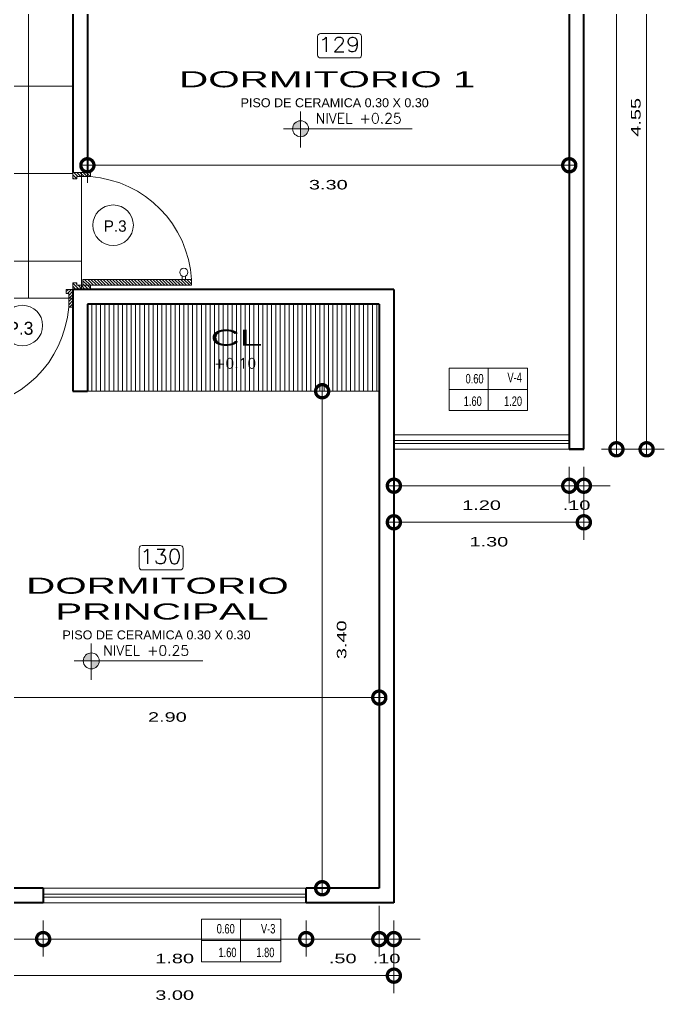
# Model space of a CAD drawing. Header units: inches. Extents: x 155.3 to 248.5, y 20.6 to 88.6.
# Drawn here: x 184.75 to 189.21, y 64.29 to 71.01 of the extents above; entities that cross this region are included whole.
import ezdxf
from ezdxf.enums import TextEntityAlignment as Align

# ---------------------------------------------------------------- set-up
doc = ezdxf.new("R2010")
doc.units = ezdxf.units.IN
doc.header["$MEASUREMENT"] = 0
doc.linetypes.add('CONTINUA', pattern=[0])
for name, color, linetype in [('COTAS', 252, 'Continuous'), ('MURO', 7, 'Continuous'), ('MURO BAJO', 144, 'Continuous'), ('PUERTAS', 23, 'Continuous'), ('TEXTOS PLANTA', 7, 'Continuous'), ('TEXTURAS', 251, 'Continuous'), ('VENTANAS', 40, 'Continuous')]:
    doc.layers.add(name, color=color, linetype=linetype)
doc.styles.add('Celso', font='swissel.ttf', dxfattribs={"width": 1.5})
doc.styles.add('ROMANS', font='romans', dxfattribs={"width": 1.1, "height": 1})
doc.styles.get("Standard").update_dxf_attribs({"font": 'arial.ttf'})
doc.dimstyles.new('PLANTA 1-50', dxfattribs={"dimtxt": 0.065, "dimasz": 0.18, "dimexe": 0.12, "dimexo": 0.12, "dimgap": 0.1, "dimtad": 2, "dimzin": 4, "dimdsep": 46, "dimtxsty": 'Celso', "dimblk": 'DOTSMALL', "dimcen": 0.065, "dimdle": 0.05, "dimclrd": 14, "dimclre": 251, "dimclrt": 256, "dimaunit": 1, "dimadec": 4, "dimazin": 1, "dimtfac": 1, "dimtix": 1, "dimtmove": 0, "dimatfit": 3, "dimldrblk": 'DOTSMALL', "dimfxl": 1, "dimlwd": 9, "dimlwe": 9, "dimarcsym": 0})
pattern_1 = [(315, (-96.529859, 5.184583), (-0.013258252, -0.013258252), [])]

# ---------------------------------------------------------------- blocks, each defined once
blk = doc.blocks.new('A$C2D8C4AFF')
at = {"lineweight": 0}
h = blk.add_hatch(dxfattribs=at)
h.set_pattern_fill('ANSI31', color=8, scale=0.15, angle=17, style=0)
h.set_pattern_definition(pattern_1)
h.paths.add_polyline_path([(0.035, 0.865), (0, 0.865), (0, 1.015), (0.055, 1.015), (0.055, 0.98), (0.035, 0.98)])
h = blk.add_hatch(dxfattribs=at)
h.set_pattern_fill('ANSI31', color=8, scale=0.15, angle=17, style=0)
h.set_pattern_definition(pattern_1)
h.paths.add_polyline_path([(1, 0.865), (0.965, 0.865), (0.965, 0.93), (0.965, 0.98), (0.945, 0.98), (0.945, 1.015), (1, 1.015)])
h = blk.add_hatch(dxfattribs=at)
h.set_pattern_fill('ANSI31', color=8, scale=0.15, angle=17, style=0)
h.set_pattern_definition(pattern_1)
h.paths.add_polyline_path([(0.965, 0), (0.915, 0), (0.915, 0.93), (0.965, 0.93)])
at = {"color": 32, "lineweight": 0}
for p, q in [((0, 0.865), (0, 1.015)), ((0.055, 1.015), (0, 1.015)), ((0.055, 0.98), (0.055, 1.015)), ((1, 1.015), (0.945, 1.015)), ((0.945, 0.98), (0.945, 1.015)), ((1, 0.865), (1, 1.015)), ((0.035, 0.865), (0.035, 0.98)), ((0.055, 0.98), (0.035, 0.98)), ((0.915, 0.93), (0.965, 0.93)), ((0.915, 0.93), (0.915, 0)), ((0.965, 0.98), (0.945, 0.98)), ((0.965, 0.865), (0.965, 0.98)), ((0.965, 0.93), (0.965, 0)), ((0, 0.865), (0.035, 0.865)), ((0.965, 0.865), (1, 0.865)), ((0.915, 0), (0.965, 0))]:
    blk.add_line(p, q, dxfattribs=at)
at = {"lineweight": 0}
for p, q in [((0.885, 0.08), (0.915, 0.08)), ((0.885, 0.05), (0.915, 0.05))]:
    blk.add_line(p, q, dxfattribs=at)
blk.add_circle((0.8534, 0.065), 0.035, dxfattribs=at)
blk.add_arc((0.9698, 0.9359), 0.9375, 184.33543, 266.64957, dxfattribs=at)
blk = doc.blocks.new('_DotSmall')
at = {"color": 0, "linetype": 'ByBlock', "lineweight": 0, "const_width": 0.5}
blk.add_lwpolyline([(-0.0625, 0, 1), (0.0625, 0, 1)], format="xyb", close=True, dxfattribs=at)
blk = doc.blocks.new('*D176')
at = {"layer": 'COTAS', "color": 251, "linetype": 'CONTINUA', "lineweight": 9, "transparency": 16777216}
blk.add_line((184.3084, 64.8476), (184.3084, 64.5997), dxfattribs=at)
at = {"layer": 'COTAS', "color": 251, "linetype": 'Continuous', "lineweight": 9, "transparency": 16777216}
blk.add_line((184.9084, 64.8476), (184.9084, 64.5997), dxfattribs=at)
at = {"layer": 'COTAS', "color": 14, "linetype": 'CONTINUA', "lineweight": 9, "transparency": 16777216}
blk.add_line((184.2584, 64.7197), (184.9584, 64.7197), dxfattribs=at)
at = {"layer": 'Defpoints', "color": 0, "lineweight": 0, "transparency": 16777216}
for p in [(184.3084, 64.9676), (184.9084, 64.9676), (184.9084, 64.7197)]:
    blk.add_point(p, dxfattribs=at)
at = {"layer": 'COTAS', "color": 14, "lineweight": 9, "transparency": 16777216, "xscale": 0.18, "yscale": 0.18, "zscale": 0.18, "rotation": 180}
blk.add_blockref('_DotSmall', (184.3084, 64.7197), dxfattribs=at)
at = {"layer": 'COTAS', "color": 14, "lineweight": 9, "transparency": 16777216, "xscale": 0.18, "yscale": 0.18, "zscale": 0.18}
blk.add_blockref('_DotSmall', (184.9084, 64.7197), dxfattribs=at)
at = {"layer": 'COTAS', "lineweight": 0, "transparency": 16777216, "insert": (184.6084, 64.5863), "char_height": 0.065, "attachment_point": 5, "style": 'Celso'}
blk.add_mtext('.60', dxfattribs=at)
blk = doc.blocks.new('*D177')
at = {"layer": 'COTAS', "color": 251, "linetype": 'CONTINUA', "lineweight": 9, "transparency": 16777216}
blk.add_line((184.9084, 64.8476), (184.9084, 64.5997), dxfattribs=at)
at = {"layer": 'COTAS', "color": 251, "linetype": 'Continuous', "lineweight": 9, "transparency": 16777216}
blk.add_line((186.7084, 64.8476), (186.7084, 64.5997), dxfattribs=at)
at = {"layer": 'COTAS', "color": 14, "linetype": 'CONTINUA', "lineweight": 9, "transparency": 16777216}
blk.add_line((184.8584, 64.7197), (186.7584, 64.7197), dxfattribs=at)
at = {"layer": 'Defpoints', "color": 0, "lineweight": 0, "transparency": 16777216}
for p in [(184.9084, 64.9676), (186.7084, 64.9676), (186.7084, 64.7197)]:
    blk.add_point(p, dxfattribs=at)
at = {"layer": 'COTAS', "color": 14, "lineweight": 9, "transparency": 16777216, "xscale": 0.18, "yscale": 0.18, "zscale": 0.18, "rotation": 180}
blk.add_blockref('_DotSmall', (184.9084, 64.7197), dxfattribs=at)
at = {"layer": 'COTAS', "color": 14, "lineweight": 9, "transparency": 16777216, "xscale": 0.18, "yscale": 0.18, "zscale": 0.18}
blk.add_blockref('_DotSmall', (186.7084, 64.7197), dxfattribs=at)
at = {"layer": 'COTAS', "lineweight": 0, "transparency": 16777216, "insert": (185.8084, 64.5863), "char_height": 0.065, "attachment_point": 5, "style": 'Celso'}
blk.add_mtext('1.80', dxfattribs=at)
blk = doc.blocks.new('*D178')
at = {"layer": 'COTAS', "color": 251, "linetype": 'Continuous', "lineweight": 9, "transparency": 16777216}
blk.add_line((187.2084, 64.9476), (187.2084, 64.5997), dxfattribs=at)
at = {"layer": 'COTAS', "color": 251, "linetype": 'CONTINUA', "lineweight": 9, "transparency": 16777216}
blk.add_line((186.7084, 64.8476), (186.7084, 64.5997), dxfattribs=at)
at = {"layer": 'COTAS', "color": 14, "linetype": 'CONTINUA', "lineweight": 9, "transparency": 16777216}
blk.add_line((186.6584, 64.7197), (187.2584, 64.7197), dxfattribs=at)
at = {"layer": 'Defpoints', "color": 0, "lineweight": 0, "transparency": 16777216}
for p in [(187.2084, 65.0676), (186.7084, 64.9676), (187.2084, 64.7197)]:
    blk.add_point(p, dxfattribs=at)
at = {"layer": 'COTAS', "color": 14, "lineweight": 9, "transparency": 16777216, "xscale": 0.18, "yscale": 0.18, "zscale": 0.18, "rotation": 180}
blk.add_blockref('_DotSmall', (186.7084, 64.7197), dxfattribs=at)
at = {"layer": 'COTAS', "color": 14, "lineweight": 9, "transparency": 16777216, "xscale": 0.18, "yscale": 0.18, "zscale": 0.18}
blk.add_blockref('_DotSmall', (187.2084, 64.7197), dxfattribs=at)
at = {"layer": 'COTAS', "lineweight": 0, "transparency": 16777216, "insert": (186.9584, 64.5863), "char_height": 0.065, "attachment_point": 5, "style": 'Celso'}
blk.add_mtext('.50', dxfattribs=at)
blk = doc.blocks.new('*D179')
at = {"layer": 'COTAS', "color": 251, "linetype": 'CONTINUA', "lineweight": 9, "transparency": 16777216}
blk.add_line((187.2084, 64.9476), (187.2084, 64.5997), dxfattribs=at)
at = {"layer": 'COTAS', "color": 251, "linetype": 'Continuous', "lineweight": 9, "transparency": 16777216}
blk.add_line((187.3084, 64.8476), (187.3084, 64.5997), dxfattribs=at)
at = {"layer": 'COTAS', "color": 14, "linetype": 'CONTINUA', "lineweight": 9, "transparency": 16777216}
for p, q in [((187.2084, 64.7197), (187.0284, 64.7197)), ((187.2084, 64.7197), (187.3084, 64.7197)), ((187.3084, 64.7197), (187.4884, 64.7197))]:
    blk.add_line(p, q, dxfattribs=at)
at = {"layer": 'Defpoints', "color": 0, "lineweight": 0, "transparency": 16777216}
for p in [(187.2084, 65.0676), (187.3084, 64.9676), (187.3084, 64.7197)]:
    blk.add_point(p, dxfattribs=at)
at = {"layer": 'COTAS', "color": 14, "lineweight": 9, "transparency": 16777216, "xscale": 0.18, "yscale": 0.18, "zscale": 0.18}
blk.add_blockref('_DotSmall', (187.2084, 64.7197), dxfattribs=at)
at = {"layer": 'COTAS', "color": 14, "lineweight": 9, "transparency": 16777216, "xscale": 0.18, "yscale": 0.18, "zscale": 0.18, "rotation": 180}
blk.add_blockref('_DotSmall', (187.3084, 64.7197), dxfattribs=at)
at = {"layer": 'COTAS', "lineweight": 0, "transparency": 16777216, "insert": (187.2584, 64.5863), "char_height": 0.065, "attachment_point": 5, "style": 'Celso'}
blk.add_mtext('.10', dxfattribs=at)
blk = doc.blocks.new('*D180')
at = {"layer": 'COTAS', "color": 251, "linetype": 'Continuous', "lineweight": 9, "transparency": 16777216}
blk.add_line((184.3084, 64.8476), (184.3084, 64.3492), dxfattribs=at)
at = {"layer": 'COTAS', "color": 251, "linetype": 'CONTINUA', "lineweight": 9, "transparency": 16777216}
blk.add_line((187.3084, 64.8476), (187.3084, 64.3492), dxfattribs=at)
at = {"layer": 'COTAS', "color": 14, "linetype": 'CONTINUA', "lineweight": 9, "transparency": 16777216}
blk.add_line((187.3584, 64.4692), (184.2584, 64.4692), dxfattribs=at)
at = {"layer": 'Defpoints', "color": 0, "lineweight": 0, "transparency": 16777216}
for p in [(184.3084, 64.9676), (187.3084, 64.9676), (184.3084, 64.4692)]:
    blk.add_point(p, dxfattribs=at)
at = {"layer": 'COTAS', "color": 14, "lineweight": 9, "transparency": 16777216, "xscale": 0.18, "yscale": 0.18, "zscale": 0.18, "rotation": 180}
blk.add_blockref('_DotSmall', (184.3084, 64.4692), dxfattribs=at)
at = {"layer": 'COTAS', "color": 14, "lineweight": 9, "transparency": 16777216, "xscale": 0.18, "yscale": 0.18, "zscale": 0.18}
blk.add_blockref('_DotSmall', (187.3084, 64.4692), dxfattribs=at)
at = {"layer": 'COTAS', "lineweight": 0, "transparency": 16777216, "insert": (185.8084, 64.3359), "char_height": 0.065, "attachment_point": 5, "style": 'Celso'}
blk.add_mtext('3.00', dxfattribs=at)
blk = doc.blocks.new('*D302')
at = {"layer": 'COTAS', "color": 251, "linetype": 'CONTINUA', "lineweight": 9, "transparency": 16777216}
blk.add_line((187.3084, 67.953), (187.3084, 67.7035), dxfattribs=at)
at = {"layer": 'COTAS', "color": 251, "linetype": 'Continuous', "lineweight": 9, "transparency": 16777216}
blk.add_line((188.5084, 67.953), (188.5084, 67.7035), dxfattribs=at)
at = {"layer": 'COTAS', "color": 14, "linetype": 'CONTINUA', "lineweight": 9, "transparency": 16777216}
blk.add_line((187.2584, 67.8235), (188.5584, 67.8235), dxfattribs=at)
at = {"layer": 'Defpoints', "color": 0, "lineweight": 0, "transparency": 16777216}
for p in [(187.3084, 68.073), (188.5084, 68.073), (188.5084, 67.8235)]:
    blk.add_point(p, dxfattribs=at)
at = {"layer": 'COTAS', "color": 14, "lineweight": 9, "transparency": 16777216, "xscale": 0.18, "yscale": 0.18, "zscale": 0.18, "rotation": 180}
blk.add_blockref('_DotSmall', (187.3084, 67.8235), dxfattribs=at)
at = {"layer": 'COTAS', "color": 14, "lineweight": 9, "transparency": 16777216, "xscale": 0.18, "yscale": 0.18, "zscale": 0.18}
blk.add_blockref('_DotSmall', (188.5084, 67.8235), dxfattribs=at)
at = {"layer": 'COTAS', "lineweight": 0, "transparency": 16777216, "insert": (187.9084, 67.6901), "char_height": 0.065, "attachment_point": 5, "style": 'Celso'}
blk.add_mtext('1.20', dxfattribs=at)
blk = doc.blocks.new('*D303')
at = {"layer": 'COTAS', "color": 251, "linetype": 'CONTINUA', "lineweight": 9, "transparency": 16777216}
blk.add_line((188.5084, 67.953), (188.5084, 67.7035), dxfattribs=at)
at = {"layer": 'COTAS', "color": 251, "linetype": 'Continuous', "lineweight": 9, "transparency": 16777216}
blk.add_line((188.6084, 67.953), (188.6084, 67.7035), dxfattribs=at)
at = {"layer": 'COTAS', "color": 14, "linetype": 'CONTINUA', "lineweight": 9, "transparency": 16777216}
for p, q in [((188.5084, 67.8235), (188.3284, 67.8235)), ((188.5084, 67.8235), (188.6084, 67.8235)), ((188.6084, 67.8235), (188.7884, 67.8235))]:
    blk.add_line(p, q, dxfattribs=at)
at = {"layer": 'Defpoints', "color": 0, "lineweight": 0, "transparency": 16777216}
for p in [(188.5084, 68.073), (188.6084, 68.073), (188.6084, 67.8235)]:
    blk.add_point(p, dxfattribs=at)
at = {"layer": 'COTAS', "color": 14, "lineweight": 9, "transparency": 16777216, "xscale": 0.18, "yscale": 0.18, "zscale": 0.18}
blk.add_blockref('_DotSmall', (188.5084, 67.8235), dxfattribs=at)
at = {"layer": 'COTAS', "color": 14, "lineweight": 9, "transparency": 16777216, "xscale": 0.18, "yscale": 0.18, "zscale": 0.18, "rotation": 180}
blk.add_blockref('_DotSmall', (188.6084, 67.8235), dxfattribs=at)
at = {"layer": 'COTAS', "lineweight": 0, "transparency": 16777216, "insert": (188.5584, 67.6902), "char_height": 0.065, "attachment_point": 5, "style": 'Celso'}
blk.add_mtext('.10', dxfattribs=at)
blk = doc.blocks.new('*D304')
at = {"layer": 'COTAS', "color": 251, "linetype": 'CONTINUA', "lineweight": 9, "transparency": 16777216}
blk.add_line((187.3084, 67.953), (187.3084, 67.4531), dxfattribs=at)
at = {"layer": 'COTAS', "color": 251, "linetype": 'Continuous', "lineweight": 9, "transparency": 16777216}
blk.add_line((188.6084, 67.953), (188.6084, 67.4531), dxfattribs=at)
at = {"layer": 'COTAS', "color": 14, "linetype": 'CONTINUA', "lineweight": 9, "transparency": 16777216}
blk.add_line((187.2584, 67.5731), (188.6584, 67.5731), dxfattribs=at)
at = {"layer": 'Defpoints', "color": 0, "lineweight": 0, "transparency": 16777216}
for p in [(187.3084, 68.073), (188.6084, 68.073), (188.6084, 67.5731)]:
    blk.add_point(p, dxfattribs=at)
at = {"layer": 'COTAS', "color": 14, "lineweight": 9, "transparency": 16777216, "xscale": 0.18, "yscale": 0.18, "zscale": 0.18, "rotation": 180}
blk.add_blockref('_DotSmall', (187.3084, 67.5731), dxfattribs=at)
at = {"layer": 'COTAS', "color": 14, "lineweight": 9, "transparency": 16777216, "xscale": 0.18, "yscale": 0.18, "zscale": 0.18}
blk.add_blockref('_DotSmall', (188.6084, 67.5731), dxfattribs=at)
at = {"layer": 'COTAS', "lineweight": 0, "transparency": 16777216, "insert": (187.9584, 67.4397), "char_height": 0.065, "attachment_point": 5, "style": 'Celso'}
blk.add_mtext('1.30', dxfattribs=at)
blk = doc.blocks.new('*D309')
at = {"layer": 'COTAS', "color": 14, "linetype": 'CONTINUA', "lineweight": 9, "transparency": 16777216}
blk.add_line((188.8312, 72.6689), (188.8312, 68.023), dxfattribs=at)
at = {"layer": 'COTAS', "color": 251, "linetype": 'CONTINUA', "lineweight": 9, "transparency": 16777216}
blk.add_line((188.6284, 72.6189), (188.9512, 72.6189), dxfattribs=at)
at = {"layer": 'COTAS', "color": 251, "linetype": 'Continuous', "lineweight": 9, "transparency": 16777216}
blk.add_line((188.7284, 68.073), (188.9512, 68.073), dxfattribs=at)
at = {"layer": 'Defpoints', "color": 0, "lineweight": 0, "transparency": 16777216}
for p in [(188.5084, 72.6189), (188.6084, 68.073), (188.8312, 68.073)]:
    blk.add_point(p, dxfattribs=at)
at = {"layer": 'COTAS', "color": 14, "lineweight": 9, "transparency": 16777216, "xscale": 0.18, "yscale": 0.18, "zscale": 0.18}
for p, rotation in [((188.8312, 72.6189), 90), ((188.8312, 68.073), 270)]:
    blk.add_blockref('_DotSmall', p, dxfattribs=dict(at, rotation=rotation))
at = {"layer": 'COTAS', "lineweight": 0, "transparency": 16777216, "insert": (188.9646, 70.3459), "char_height": 0.065, "attachment_point": 5, "rotation": 90, "style": 'Celso'}
blk.add_mtext('4.55', dxfattribs=at)
blk = doc.blocks.new('*D310')
at = {"layer": 'COTAS', "color": 14, "linetype": 'CONTINUA', "lineweight": 9, "transparency": 16777216}
blk.add_line((189.0379, 68.023), (189.0379, 76.7175), dxfattribs=at)
at = {"layer": 'COTAS', "color": 251, "linetype": 'Continuous', "lineweight": 9, "transparency": 16777216}
blk.add_line((188.7284, 76.6675), (189.1579, 76.6675), dxfattribs=at)
at = {"layer": 'COTAS', "color": 251, "linetype": 'CONTINUA', "lineweight": 9, "transparency": 16777216}
blk.add_line((188.7284, 68.073), (189.1579, 68.073), dxfattribs=at)
at = {"layer": 'Defpoints', "color": 0, "lineweight": 0, "transparency": 16777216}
for p in [(188.6084, 76.6675), (189.0379, 76.6675), (188.6084, 68.073)]:
    blk.add_point(p, dxfattribs=at)
at = {"layer": 'COTAS', "color": 14, "lineweight": 9, "transparency": 16777216, "xscale": 0.18, "yscale": 0.18, "zscale": 0.18}
for p, rotation in [((189.0379, 76.6675), 90), ((189.0379, 68.073), 270)]:
    blk.add_blockref('_DotSmall', p, dxfattribs=dict(at, rotation=rotation))
at = {"layer": 'COTAS', "lineweight": 0, "transparency": 16777216, "insert": (189.1713, 72.3702), "char_height": 0.065, "attachment_point": 5, "rotation": 90, "style": 'Celso'}
blk.add_mtext('8.59', dxfattribs=at)
blk = doc.blocks.new('*D340')
at = {"layer": 'COTAS', "color": 251, "linetype": 'CONTINUA', "lineweight": 9, "transparency": 16777216}
blk.add_line((185.2111, 70.8732), (185.2111, 69.8975), dxfattribs=at)
at = {"layer": 'COTAS', "color": 251, "linetype": 'Continuous', "lineweight": 9, "transparency": 16777216}
blk.add_line((188.5084, 70.8732), (188.5084, 69.8975), dxfattribs=at)
at = {"layer": 'COTAS', "color": 14, "linetype": 'CONTINUA', "lineweight": 9, "transparency": 16777216}
blk.add_line((185.1611, 70.0175), (188.5584, 70.0175), dxfattribs=at)
at = {"layer": 'Defpoints', "color": 0, "lineweight": 0, "transparency": 16777216}
for p in [(185.2111, 70.9932), (188.5084, 70.9932), (188.5084, 70.0175)]:
    blk.add_point(p, dxfattribs=at)
at = {"layer": 'COTAS', "color": 14, "lineweight": 9, "transparency": 16777216, "xscale": 0.18, "yscale": 0.18, "zscale": 0.18, "rotation": 180}
blk.add_blockref('_DotSmall', (185.2111, 70.0175), dxfattribs=at)
at = {"layer": 'COTAS', "color": 14, "lineweight": 9, "transparency": 16777216, "xscale": 0.18, "yscale": 0.18, "zscale": 0.18}
blk.add_blockref('_DotSmall', (188.5084, 70.0175), dxfattribs=at)
at = {"layer": 'COTAS', "lineweight": 0, "transparency": 16777216, "insert": (186.8597, 69.8841), "char_height": 0.065, "attachment_point": 5, "style": 'Celso'}
blk.add_mtext('3.30', dxfattribs=at)
blk = doc.blocks.new('*D341')
at = {"layer": 'COTAS', "color": 251, "linetype": 'Continuous', "lineweight": 9, "transparency": 16777216}
blk.add_line((184.3084, 66.9476), (184.3084, 66.253), dxfattribs=at)
at = {"layer": 'COTAS', "color": 251, "linetype": 'CONTINUA', "lineweight": 9, "transparency": 16777216}
blk.add_line((187.2084, 66.9476), (187.2084, 66.253), dxfattribs=at)
at = {"layer": 'COTAS', "color": 14, "linetype": 'CONTINUA', "lineweight": 9, "transparency": 16777216}
blk.add_line((187.2584, 66.373), (184.2584, 66.373), dxfattribs=at)
at = {"layer": 'Defpoints', "color": 0, "lineweight": 0, "transparency": 16777216}
for p in [(184.3084, 67.0676), (187.2084, 67.0676), (184.3084, 66.373)]:
    blk.add_point(p, dxfattribs=at)
at = {"layer": 'COTAS', "color": 14, "lineweight": 9, "transparency": 16777216, "xscale": 0.18, "yscale": 0.18, "zscale": 0.18, "rotation": 180}
blk.add_blockref('_DotSmall', (184.3084, 66.373), dxfattribs=at)
at = {"layer": 'COTAS', "color": 14, "lineweight": 9, "transparency": 16777216, "xscale": 0.18, "yscale": 0.18, "zscale": 0.18}
blk.add_blockref('_DotSmall', (187.2084, 66.373), dxfattribs=at)
at = {"layer": 'COTAS', "lineweight": 0, "transparency": 16777216, "insert": (185.7584, 66.2396), "char_height": 0.065, "attachment_point": 5, "style": 'Celso'}
blk.add_mtext('2.90', dxfattribs=at)
blk = doc.blocks.new('*D342')
at = {"layer": 'COTAS', "color": 14, "linetype": 'CONTINUA', "lineweight": 9, "transparency": 16777216}
blk.add_line((186.8177, 68.5203), (186.8177, 65.0176), dxfattribs=at)
at = {"layer": 'COTAS', "color": 251, "linetype": 'CONTINUA', "lineweight": 9, "transparency": 16777216}
blk.add_line((186.3297, 68.4703), (186.9377, 68.4703), dxfattribs=at)
at = {"layer": 'COTAS', "color": 251, "linetype": 'Continuous', "lineweight": 9, "transparency": 16777216}
blk.add_line((186.3297, 65.0676), (186.9377, 65.0676), dxfattribs=at)
at = {"layer": 'Defpoints', "color": 0, "lineweight": 0, "transparency": 16777216}
for p in [(186.2097, 68.4703), (186.2097, 65.0676), (186.8177, 65.0676)]:
    blk.add_point(p, dxfattribs=at)
at = {"layer": 'COTAS', "color": 14, "lineweight": 9, "transparency": 16777216, "xscale": 0.18, "yscale": 0.18, "zscale": 0.18}
for p, rotation in [((186.8177, 68.4703), 90), ((186.8177, 65.0676), 270)]:
    blk.add_blockref('_DotSmall', p, dxfattribs=dict(at, rotation=rotation))
at = {"layer": 'COTAS', "lineweight": 0, "transparency": 16777216, "insert": (186.9511, 66.7689), "char_height": 0.065, "attachment_point": 5, "rotation": 90, "style": 'Celso'}
blk.add_mtext('3.40', dxfattribs=at)

msp = doc.modelspace()

# ---------------------------------------------------------------- hatches: boundary and pattern name
at = {"layer": 'TEXTOS PLANTA', "lineweight": 9}
h = msp.add_hatch(color=7, dxfattribs=at)
h.paths.add_polyline_path([(186.6155, 70.2678), (186.6701, 70.2678), (186.6701, 70.3224, 0.414214)])
h.paths.add_polyline_path([(186.6701, 70.2678), (186.6701, 70.2132, 0.414214), (186.7247, 70.2678)])
h = msp.add_hatch(color=7, dxfattribs=at)
h.paths.add_polyline_path([(185.1833, 66.6241), (185.2379, 66.6241), (185.2379, 66.6788, 0.414214)])
h.paths.add_polyline_path([(185.2379, 66.6241), (185.2379, 66.5695, 0.414214), (185.2925, 66.6241)])
at = {"layer": 'TEXTURAS', "lineweight": 0}
h = msp.add_hatch(dxfattribs=at)
h.set_pattern_fill('_USER', color=251, scale=0.6, angle=90, style=0, double=1, pattern_type=0)
h.set_pattern_definition([(90, (348.0085, -0.8402), (0.6, 4e-17), []), (7e-15, (348.0085, -0.8402), (7e-17, -0.6), [])])
h.paths.add_polyline_path([(181.4084, 71.123), (181.3084, 71.123), (181.3084, 72.0189), (181.4084, 72.0189), (181.4414, 72.0239), (181.4414, 72.0449), (181.4294, 72.0449), (181.4294, 72.0689), (181.9874, 72.0689), (181.9874, 72.0449), (181.9754, 72.0449), (181.9754, 72.0239), (182.0084, 72.0239), (182.0084, 72.0189), (182.9084, 72.0189), (182.9084, 71.0189), (184.5111, 71.0189), (184.5111, 71.0239), (184.5441, 71.0239), (184.5441, 71.0449), (184.5321, 71.0449), (184.5321, 71.0689), (185.0901, 71.0689), (185.0901, 71.0449), (185.0781, 71.0449), (185.0781, 71.0239), (185.1111, 71.0239), (185.1111, 69.9676), (185.1113, 69.9236), (185.1393, 69.9236), (185.1393, 69.9396), (185.1713, 69.9396), (185.1713, 69.1956), (185.1393, 69.1956), (185.1393, 69.2116), (185.1113, 69.2116), (185.1113, 69.1676), (185.0669, 69.1676), (185.0669, 69.1395), (185.083, 69.1395), (185.083, 69.1074), (184.3365, 69.1074), (184.3365, 69.1395), (184.3525, 69.1395), (184.3525, 69.1676), (184.3084, 69.1676), (184.3084, 70.023), (181.4084, 70.023)])
h = msp.add_hatch(dxfattribs=at)
h.set_pattern_fill('_USER', color=251, scale=0.03, angle=90, style=0, pattern_type=0)
h.set_pattern_definition([(90, (185.211087, 68.47027), (-0.03, 2e-18), [])])
h.paths.add_polyline_path([(185.2111, 69.0676), (185.2111, 68.4703), (187.2084, 68.4703), (187.2084, 69.0676)])

# ---------------------------------------------------------------- linework, layer by layer
at = {"layer": 'MURO', "color": 7, "lineweight": 40}
for p, q in [((188.6084, 68.073), (188.6084, 76.6675)), ((188.5084, 72.6189), (188.5084, 68.073)), ((185.1111, 72.0189), (185.1111, 69.9676)), ((185.2111, 72.0189), (185.2111, 69.9676)), ((187.3084, 69.1676), (185.1111, 69.1676)), ((185.1111, 69.1676), (185.1111, 68.4703)), ((187.3084, 69.1676), (187.3084, 64.9676)), ((187.2084, 69.0676), (185.2111, 69.0676)), ((185.2111, 69.0676), (185.2111, 68.4703)), ((187.2084, 69.0676), (187.2084, 65.0676)), ((185.1111, 68.4703), (185.2111, 68.4703)), ((188.5084, 68.073), (188.6084, 68.073)), ((188.5084, 68.073), (188.6084, 68.073)), ((188.6084, 68.073), (188.5084, 68.073)), ((184.9084, 65.0676), (184.3084, 65.0676)), ((184.9084, 65.0676), (184.9084, 64.9676)), ((187.2084, 65.0676), (186.7084, 65.0676)), ((186.7084, 64.9676), (186.7084, 65.0676)), ((184.9084, 64.9676), (184.3084, 64.9676)), ((187.3084, 64.9676), (186.7084, 64.9676))]:
    msp.add_line(p, q, dxfattribs=at)
at = {"layer": 'MURO BAJO', "lineweight": 15}
for p, q in [((188.5084, 68.173), (187.3084, 68.173)), ((188.5084, 68.073), (187.3084, 68.073)), ((186.7084, 65.0676), (184.9084, 65.0676)), ((184.9084, 64.9676), (186.7084, 64.9676))]:
    msp.add_line(p, q, dxfattribs=at)
at = {"layer": 'TEXTOS PLANTA', "color": 7, "lineweight": 9}
for p, q in [((186.6701, 70.3867), (186.6701, 70.1385)), ((186.5529, 70.2678), (187.4344, 70.2678)), ((185.2379, 66.743), (185.2379, 66.4948)), ((185.1207, 66.6241), (186.0021, 66.6241))]:
    msp.add_line(p, q, dxfattribs=at)
for points in [[(187.0671, 70.9196), (186.8065, 70.9196, 0.414214), (186.7865, 70.8996), (186.7865, 70.7721, 0.414214), (186.8065, 70.7521), (187.0671, 70.7521, 0.414214), (187.0871, 70.7721), (187.0871, 70.8996, 0.414214)], [(185.8461, 67.4146), (185.5855, 67.4146, 0.414214), (185.5655, 67.3946), (185.5655, 67.2671, 0.414214), (185.5855, 67.2471), (185.8461, 67.2471, 0.414214), (185.8661, 67.2671), (185.8661, 67.3946, 0.414214)]]:
    msp.add_lwpolyline(points, format="xyb", close=True, dxfattribs=at)
for points in [[(188.2219, 68.6294), (187.6868, 68.6294), (187.6868, 68.3375), (188.2219, 68.3375), (188.2219, 68.6294)], [(187.9543, 68.6294), (187.9543, 68.3375)], [(188.2219, 68.4834), (187.6868, 68.4834)], [(186.5354, 64.8554), (185.9922, 64.8554), (185.9922, 64.5635), (186.5354, 64.5635), (186.5354, 64.8554)], [(186.2597, 64.8554), (186.2597, 64.5635)], [(186.5354, 64.7094), (185.9922, 64.7094)]]:
    msp.add_lwpolyline(points, dxfattribs=at)
for centre in [(186.6701, 70.2678), (185.2379, 66.6241)]:
    msp.add_circle(centre, 0.0546, dxfattribs=at)
at = {"layer": 'TEXTOS PLANTA', "lineweight": 0}
for centre in [(185.3872, 69.6069), (184.766, 68.9203)]:
    msp.add_circle(centre, 0.1387, dxfattribs=at)
at = {"layer": 'TEXTURAS', "color": 251, "lineweight": 0}
for p, q in [((185.2111, 69.9676), (185.1111, 69.9676)), ((185.1713, 69.9649), (185.1713, 69.1676)), ((185.1111, 69.1074), (184.3084, 69.1074)), ((185.2111, 68.4703), (187.2084, 68.4703))]:
    msp.add_line(p, q, dxfattribs=at)
at = {"layer": 'VENTANAS', "lineweight": 20}
for p, q in [((188.5084, 68.133), (187.3084, 68.133)), ((188.5084, 68.113), (187.3084, 68.113)), ((186.7084, 65.0276), (184.9084, 65.0276)), ((184.9084, 65.0076), (186.7084, 65.0076))]:
    msp.add_line(p, q, dxfattribs=at)

# ---------------------------------------------------------------- block references
at = {"layer": 'PUERTAS', "lineweight": 0, "xscale": -0.8000000000000285, "yscale": 0.8000000000000285, "zscale": 0.8000000000000285, "rotation": 90}
msp.add_blockref('A$C2D8C4AFF', (185.9233, 69.9676), dxfattribs=at)
at = {"layer": 'PUERTAS', "lineweight": 0, "xscale": -0.80269837919511, "yscale": 0.80269837919511, "zscale": 0.80269837919511}
msp.add_blockref('A$C2D8C4AFF', (185.1111, 68.3528), dxfattribs=at)

# ---------------------------------------------------------------- texts
at = {"layer": 'TEXTOS PLANTA', "color": 7, "lineweight": 9, "style": 'ROMANS', "width": 1.1}
for s, p in [('129', (186.934, 70.8446)), ('130', (185.713, 67.3396))]:
    msp.add_text(s, height=0.1, dxfattribs=at).set_placement(p, align=Align.MIDDLE_CENTER)
at = {"layer": 'TEXTOS PLANTA', "color": 7, "lineweight": 9}
for s, height, width, p in [('DORMITORIO 1', 0.11, 1.8, (185.8382, 70.5513)), ('CL', 0.11, 1.8, (186.0539, 68.7823)), ('0.60', 0.06486, 0.7, (187.7988, 68.5239)), ('V-4', 0.06486, 0.7, (188.0854, 68.5321)), ('1.60', 0.06486, 0.7, (187.7865, 68.3699)), ('1.20', 0.06486, 0.7, (188.0621, 68.3699)), ('DORMITORIO', 0.11, 1.8, (184.7916, 67.0841)), ('PRINCIPAL', 0.11, 1.8, (184.9908, 66.9076)), ('0.60', 0.06486, 0.7, (186.0961, 64.7581)), ('V-3', 0.06486, 0.7, (186.3988, 64.7581)), ('1.60', 0.06486, 0.7, (186.1081, 64.5959)), ('1.80', 0.06486, 0.7, (186.3675, 64.5959))]:
    msp.add_text(s, height=height, dxfattribs=dict(at, width=width)).set_placement(p)
for p in [(186.2596, 70.415), (185.0405, 66.7714)]:
    msp.add_text('PISO DE CERAMICA 0.30 X 0.30', height=0.061427, dxfattribs=at).set_placement(p)
at = {"layer": 'TEXTOS PLANTA', "color": 7, "lineweight": 9, "style": 'ROMANS'}
for s, p in [('NIVEL +0.25', (186.7736, 70.3038)), ('+0.10', (186.0781, 68.6267)), ('NIVEL +0.25', (185.3194, 66.6601))]:
    msp.add_text(s, height=0.07, dxfattribs=at).set_placement(p)
at = {"layer": 'TEXTOS PLANTA', "color": 7, "lineweight": 9, "attachment_point": 6}
for insert, char_height, width in [((185.4795, 69.6009), 0.077778, 0.355556), ((184.8417, 68.9009), 0.088889, 0.366667)]:
    msp.add_mtext('{\\fCentury Gothic|b0|i0|c1|p15;P.3}', dxfattribs=dict(at, insert=insert, char_height=char_height, width=width))

# ---------------------------------------------------------------- dimensions: what is measured, and where the dimension line sits
at = {"layer": 'COTAS', "lineweight": 0}
for base, p1, p2, picture, middle in [((189.0379, 76.6675), (188.6084, 68.073), (188.6084, 76.6675), '*D310', (189.1713, 72.3702)), ((186.8177, 65.0676), (186.2097, 68.4703), (186.2097, 65.0676), '*D342', (186.9511, 66.7689))]:
    dim = msp.add_linear_dim(base=base, p1=p1, p2=p2, angle=90, dimstyle='PLANTA 1-50', dxfattribs=at)
    dim.commit()
    dim.dimension.update_dxf_attribs({"geometry": picture, "text_midpoint": middle})
dim = msp.add_linear_dim(base=(188.8312, 68.073), p1=(188.5084, 72.6189), p2=(188.6084, 68.073), angle=90, dimstyle='PLANTA 1-50', override={"dimtmove": 1}, dxfattribs=at)
dim.commit()
dim.dimension.update_dxf_attribs({"geometry": '*D309', "text_midpoint": (188.9646, 70.3459)})
for base, p1, p2, picture, middle in [((188.5084, 70.0175), (185.2111, 70.9932), (188.5084, 70.9932), '*D340', (186.8597, 69.8841)), ((188.5084, 67.8235), (187.3084, 68.073), (188.5084, 68.073), '*D302', (187.9084, 67.6901)), ((188.6084, 67.5731), (187.3084, 68.073), (188.6084, 68.073), '*D304', (187.9584, 67.4397)), ((184.3084, 66.373), (187.2084, 67.0676), (184.3084, 67.0676), '*D341', (185.7584, 66.2396)), ((184.9084, 64.7197), (184.3084, 64.9676), (184.9084, 64.9676), '*D176', (184.6084, 64.5863)), ((184.3084, 64.4692), (187.3084, 64.9676), (184.3084, 64.9676), '*D180', (185.8084, 64.3359))]:
    dim = msp.add_linear_dim(base=base, p1=p1, p2=p2, dimstyle='PLANTA 1-50', dxfattribs=at)
    dim.commit()
    dim.dimension.update_dxf_attribs({"geometry": picture, "text_midpoint": middle})
for base, p1, p2, picture, middle in [((188.6084, 67.8235), (188.5084, 68.073), (188.6084, 68.073), '*D303', (188.5584, 67.6902)), ((187.2084, 64.7197), (186.7084, 64.9676), (187.2084, 65.0676), '*D178', (186.9584, 64.5863)), ((187.3084, 64.7197), (187.2084, 65.0676), (187.3084, 64.9676), '*D179', (187.2584, 64.5863)), ((186.7084, 64.7197), (184.9084, 64.9676), (186.7084, 64.9676), '*D177', (185.8084, 64.5863))]:
    dim = msp.add_linear_dim(base=base, p1=p1, p2=p2, dimstyle='PLANTA 1-50', override={"dimtmove": 1}, dxfattribs=at)
    dim.commit()
    dim.dimension.update_dxf_attribs({"geometry": picture, "text_midpoint": middle})

doc.saveas('drawing.dxf')
